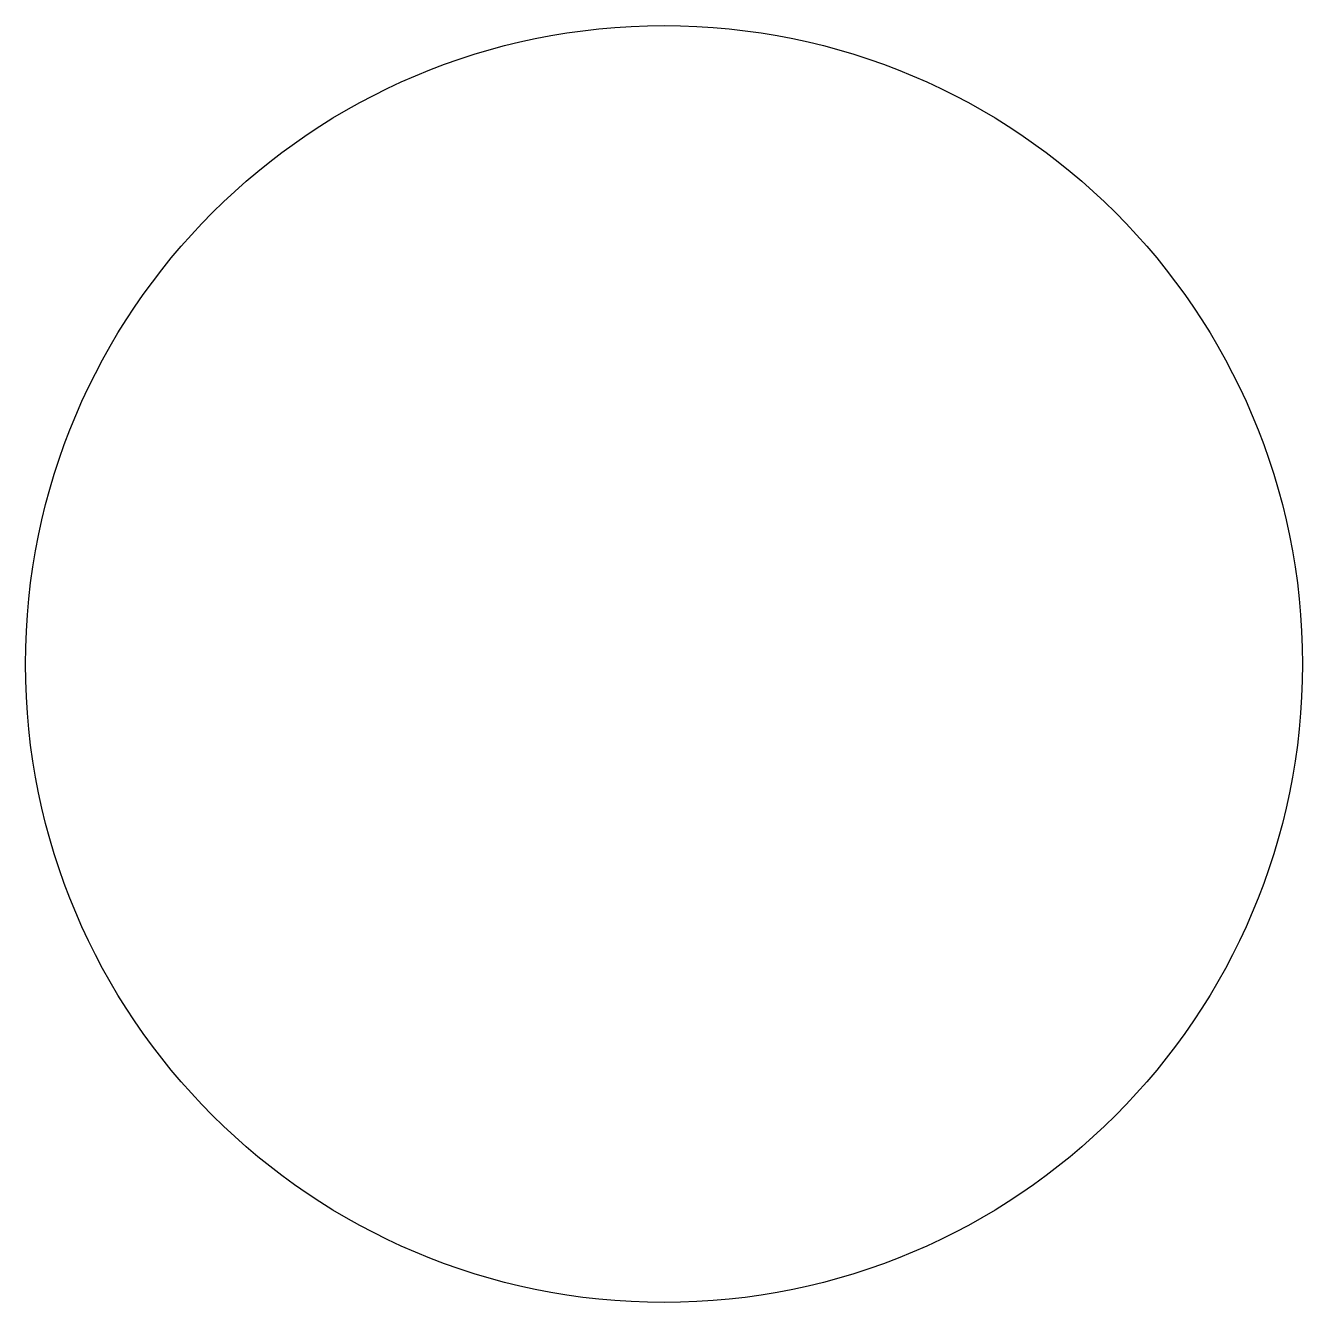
# Model space of a CAD drawing. Header units: millimetres. Extents: x -9931 to 26441, y 89649 to 126020.
import ezdxf

# ---------------------------------------------------------------- set-up
doc = ezdxf.new("R2010")
doc.units = ezdxf.units.MM

msp = doc.modelspace()

# ---------------------------------------------------------------- linework, layer by layer
msp.add_circle((8255, 107834), 18186)

doc.saveas('drawing.dxf')
